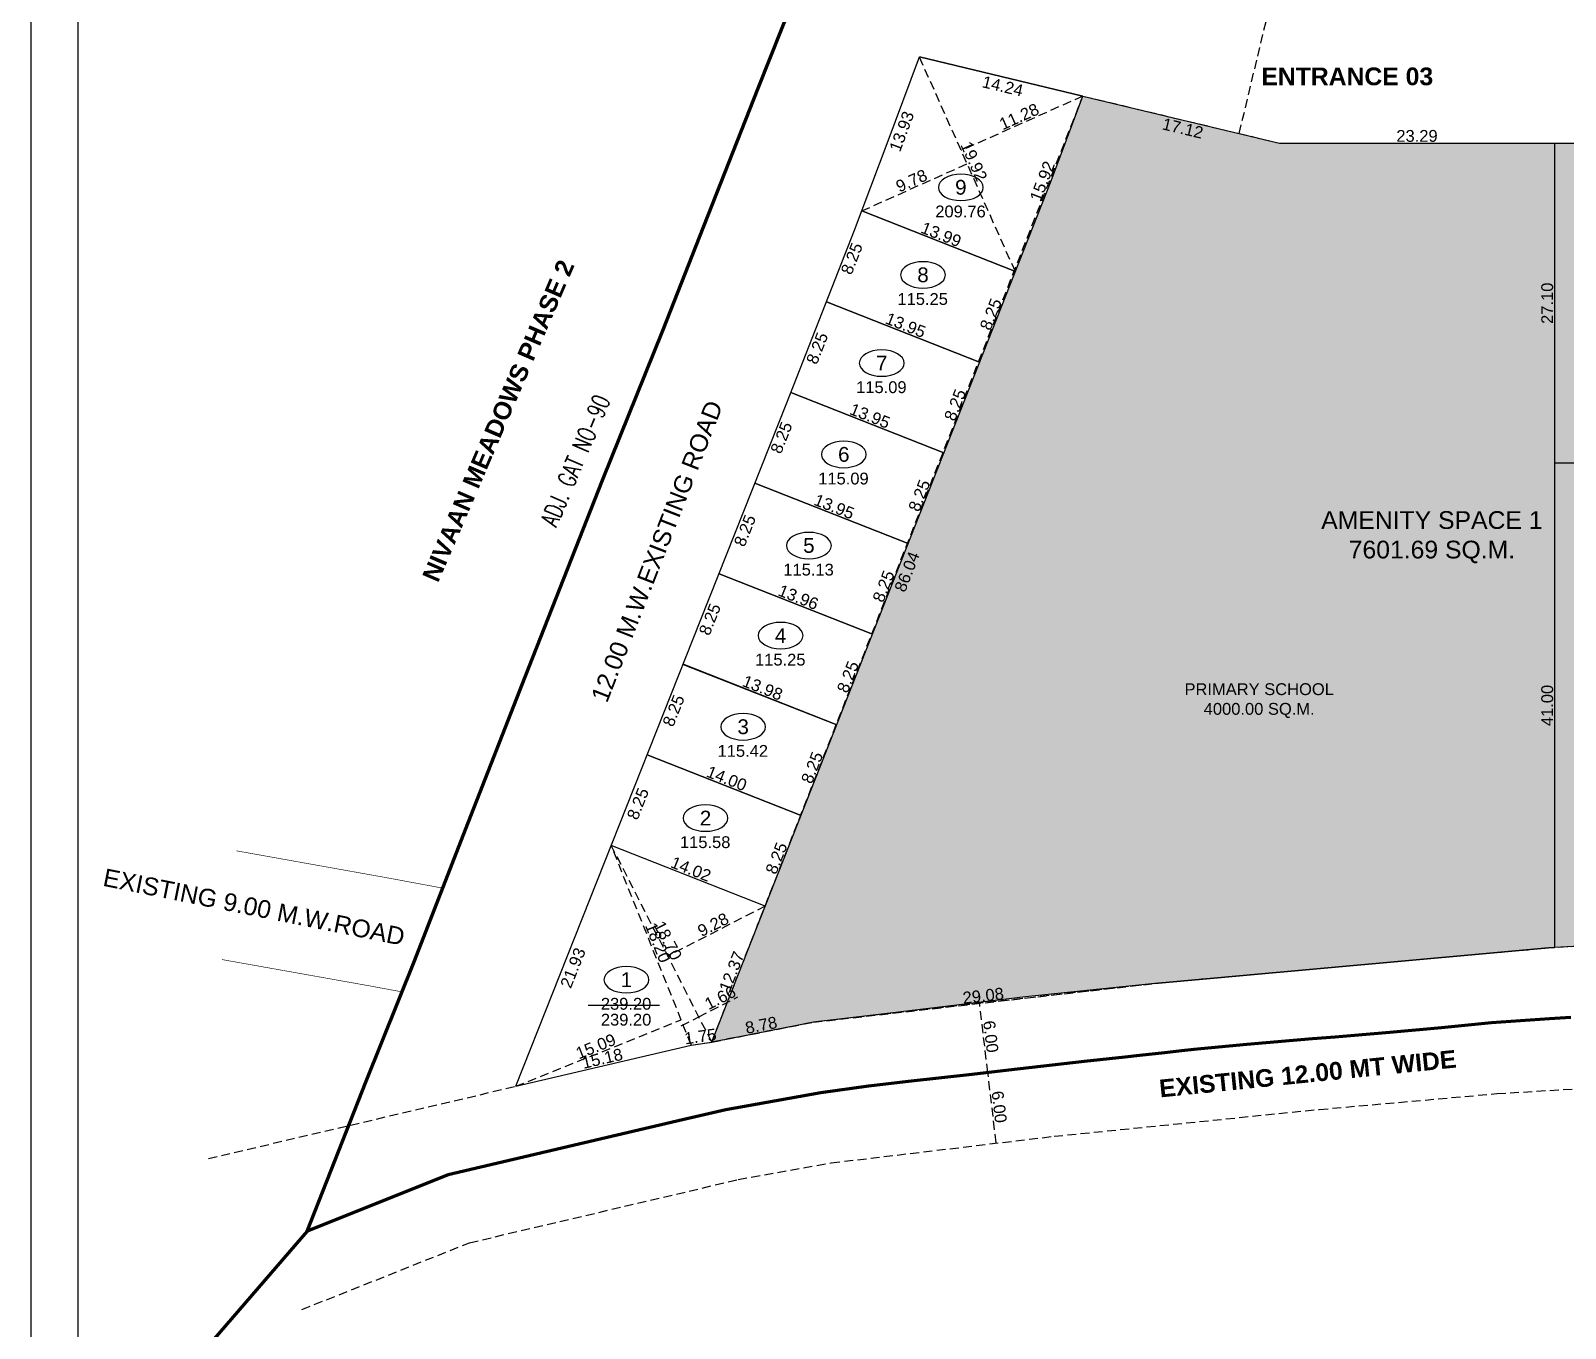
# Model space of a CAD drawing. Header units: millimetres. Extents: x 9625 to 10808, y -1607 to -1252.
# Drawn here: x 10100.1 to 10230, y -1524.7 to -1414.8 of the extents above; entities that cross this region are included whole.
import ezdxf

# ---------------------------------------------------------------- set-up
doc = ezdxf.new("R2010")
doc.units = ezdxf.units.MM
doc.header["$LTSCALE"] = 3
doc.header["$MEASUREMENT"] = 0
doc.header["$PDMODE"] = 35
doc.header["$PDSIZE"] = 1
doc.linetypes.add('1', pattern=[0])
doc.linetypes.add('HIDDEN', pattern=[0.375, 0.25, -0.125])
doc.layers.get('0').update_dxf_attribs({"linetype": '1'})
doc.layers.get('Defpoints').update_dxf_attribs({"linetype": 'HIDDEN'})
for name, color, linetype in [('DIM', 8, 'HIDDEN'), ('DIM1', 8, 'Continuous'), ('NAME', 7, 'Continuous'), ('PLOT TEXT', 3, 'Continuous'), ('ROAD1', 4, 'Continuous'), ('Text', 3, 'Continuous'), ('WALL', 6, 'Continuous')]:
    doc.layers.add(name, color=color, linetype=linetype)
doc.styles.add('ARIAL', font='arial.ttf')
doc.styles.add('ROMANS', font='romans__.ttf', dxfattribs={"width": 0.75})
doc.styles.get("Standard").update_dxf_attribs({"font": 'arial.ttf'})
doc.dimstyles.new('ISO-25', dxfattribs={"dimtxt": 1, "dimasz": 1, "dimexe": 0, "dimexo": 0, "dimgap": 0.1, "dimtad": 1, "dimzin": 0, "dimdsep": 46, "dimtxsty": 'Standard', "dimblk": 'NONE', "dimcen": 2.5, "dimse1": 1, "dimse2": 1, "dimclrd": 256, "dimclre": 256, "dimclrt": 3, "dimadec": 0, "dimazin": 0, "dimtfac": 1, "dimtmove": 0, "dimatfit": 3, "dimfxl": 1, "dimarcsym": 0})
doc.dimstyles.get("Standard").update_dxf_attribs({"dimtxt": 1, "dimasz": 0, "dimexe": 0, "dimexo": 0, "dimgap": 0.1, "dimtad": 1, "dimzin": 0, "dimdsep": 46, "dimtxsty": 'Standard', "dimcen": 0, "dimse1": 1, "dimse2": 1, "dimsd1": 1, "dimsd2": 1, "dimclrd": 256, "dimclre": 256, "dimclrt": 3, "dimadec": 0, "dimazin": 0, "dimtfac": 1, "dimtix": 1, "dimtofl": 0, "dimtmove": 2, "dimatfit": 3, "dimfxl": 1, "dimtolj": 1, "dimtzin": 0, "dimlwd": -1, "dimlwe": -1, "dimarcsym": 0})

# ---------------------------------------------------------------- blocks, each defined once
blk = doc.blocks.new('*D1856')
at = {"layer": 'Defpoints', "color": 0}
for p in [(10205.83, -1424.33), (10229.12, -1424.33), (10229.12, -1424.33)]:
    blk.add_point(p, dxfattribs=at)
at = {"layer": 'DIM', "lineweight": -2}
blk.add_line((10205.83, -1424.33), (10229.12, -1424.33), dxfattribs=at)
at = {"layer": 'DIM', "color": 3, "insert": (10217.48, -1423.72), "char_height": 1, "attachment_point": 5}
blk.add_mtext('23.29', dxfattribs=at)
blk = doc.blocks.new('_None')
blk = doc.blocks.new('*D1855')
at = {"layer": 'Defpoints', "color": 0}
for p in [(10195.27, -1495.47), (10195.27, -1495.47), (10166.37, -1498.74)]:
    blk.add_point(p, dxfattribs=at)
at = {"layer": 'DIM', "lineweight": -2}
blk.add_line((10166.37, -1498.74), (10195.27, -1495.47), dxfattribs=at)
at = {"layer": 'DIM', "color": 3, "insert": (10180.75, -1496.5), "char_height": 1, "attachment_point": 5, "rotation": 6.466}
blk.add_mtext('29.08', dxfattribs=at)
blk = doc.blocks.new('*D1854')
at = {"layer": 'Defpoints', "color": 0}
for p in [(10166.37, -1498.74), (10166.37, -1498.74), (10157.76, -1500.43)]:
    blk.add_point(p, dxfattribs=at)
at = {"layer": 'DIM', "lineweight": -2}
blk.add_line((10157.76, -1500.43), (10166.37, -1498.74), dxfattribs=at)
at = {"layer": 'DIM', "color": 3, "insert": (10161.95, -1498.99), "char_height": 1, "attachment_point": 5, "rotation": 11.0906}
blk.add_mtext('8.78', dxfattribs=at)
blk = doc.blocks.new('*D1853')
at = {"layer": 'Defpoints', "color": 0}
for p in [(10279.64, -1489.69), (10279.64, -1489.72), (10229.12, -1492.43)]:
    blk.add_point(p, dxfattribs=at)
at = {"layer": 'DIM', "lineweight": -2}
blk.add_line((10229.12, -1492.4), (10279.64, -1489.69), dxfattribs=at)
at = {"layer": 'DIM', "color": 3, "insert": (10254.35, -1490.44), "char_height": 1, "attachment_point": 5, "rotation": 3.0642}
blk.add_mtext('50.59', dxfattribs=at)
blk = doc.blocks.new('*D1759')
at = {"layer": 'Defpoints', "color": 0}
for p in [(10189.19, -1420.34), (10157.76, -1500.43), (10157.76, -1500.43)]:
    blk.add_point(p, dxfattribs=at)
at = {"layer": 'DIM1', "color": 3, "insert": (10174.3, -1460.61), "char_height": 1, "attachment_point": 5, "rotation": 68.5742}
blk.add_mtext('\\A1;86.04', dxfattribs=at)
blk = doc.blocks.new('*D1758')
at = {"layer": 'Defpoints', "color": 0}
for p in [(10189.19, -1420.34), (10205.83, -1424.33), (10205.83, -1424.33)]:
    blk.add_point(p, dxfattribs=at)
at = {"layer": 'DIM1', "color": 3, "insert": (10197.65, -1423.07), "char_height": 1, "attachment_point": 5, "rotation": 346.51}
blk.add_mtext('\\A1;17.12', dxfattribs=at)
blk = doc.blocks.new('*D1757')
at = {"layer": 'Defpoints', "color": 0}
for p in [(10205.83, -1424.33), (10205.83, -1424.33), (10279.83, -1424.33)]:
    blk.add_point(p, dxfattribs=at)
at = {"layer": 'DIM1', "color": 3, "insert": (10242.83, -1425.08), "char_height": 1, "attachment_point": 5}
blk.add_mtext('\\A1;74.00', dxfattribs=at)
blk = doc.blocks.new('*D510')
at = {"layer": 'Defpoints', "color": 0}
for p in [(10181.14, -1503.01), (10182.9, -1502.8), (10183.61, -1508.75)]:
    blk.add_point(p, dxfattribs=at)
at = {"layer": 'DIM', "lineweight": -2}
blk.add_line((10181.85, -1508.96), (10181.14, -1503.01), dxfattribs=at)
at = {"layer": 'DIM', "color": 3, "insert": (10182.1, -1505.91), "char_height": 1, "attachment_point": 5, "rotation": 276.8024}
blk.add_mtext('6.00', dxfattribs=at)
blk = doc.blocks.new('*D509')
at = {"layer": 'Defpoints', "color": 0}
for p in [(10182.19, -1496.85), (10180.43, -1497.06), (10182.9, -1502.8)]:
    blk.add_point(p, dxfattribs=at)
at = {"layer": 'DIM', "lineweight": -2}
blk.add_line((10181.14, -1503.01), (10180.43, -1497.06), dxfattribs=at)
at = {"layer": 'DIM', "color": 3, "insert": (10181.39, -1499.96), "char_height": 1, "attachment_point": 5, "rotation": 276.8024}
blk.add_mtext('6.00', dxfattribs=at)
blk = doc.blocks.new('*D352')
at = {"layer": 'Defpoints', "color": 0}
for p in [(10179.39, -1426.07), (10179.39, -1426.07), (10170.46, -1430.07)]:
    blk.add_point(p, dxfattribs=at)
at = {"layer": 'DIM', "lineweight": -2}
blk.add_line((10170.46, -1430.07), (10179.39, -1426.07), dxfattribs=at)
at = {"layer": 'DIM', "color": 3, "insert": (10174.68, -1427.51), "char_height": 1, "attachment_point": 5, "rotation": 24.0991}
blk.add_mtext('9.78', dxfattribs=at)
blk = doc.blocks.new('*D351')
at = {"layer": 'Defpoints', "color": 0}
for p in [(10189.19, -1420.34), (10178.89, -1424.95), (10178.89, -1424.95)]:
    blk.add_point(p, dxfattribs=at)
at = {"layer": 'DIM', "lineweight": -2}
blk.add_line((10189.19, -1420.34), (10178.89, -1424.95), dxfattribs=at)
at = {"layer": 'DIM', "color": 3, "insert": (10183.79, -1422.08), "char_height": 1, "attachment_point": 5, "rotation": 24.0991}
blk.add_mtext('11.28', dxfattribs=at)
blk = doc.blocks.new('*D350')
at = {"layer": 'Defpoints', "color": 0}
for p in [(10175.34, -1417.02), (10175.34, -1417.02), (10183.47, -1435.2)]:
    blk.add_point(p, dxfattribs=at)
at = {"layer": 'DIM', "lineweight": -2}
blk.add_line((10183.47, -1435.2), (10175.34, -1417.02), dxfattribs=at)
at = {"layer": 'DIM', "color": 3, "insert": (10179.96, -1425.86), "char_height": 1, "attachment_point": 5, "rotation": 294.0991}
blk.add_mtext('19.92', dxfattribs=at)
blk = doc.blocks.new('*D349')
at = {"layer": 'Defpoints', "color": 0}
for p in [(10156.66, -1498.29), (10156.02, -1500.67), (10157.49, -1499.92)]:
    blk.add_point(p, dxfattribs=at)
at = {"layer": 'DIM', "lineweight": -2}
for p, q in [((10156.66, -1498.29), (10159.96, -1496.6)), ((10155.18, -1499.04), (10156.66, -1498.29))]:
    blk.add_line(p, q, dxfattribs=at)
at = {"layer": 'DIM', "color": 3, "insert": (10158.48, -1496.67), "char_height": 1, "attachment_point": 5, "rotation": 27.0532}
blk.add_mtext('1.66', dxfattribs=at)
blk = doc.blocks.new('*D348')
at = {"layer": 'Defpoints', "color": 0}
for p in [(10162.29, -1488.92), (10154.03, -1493.14), (10154.03, -1493.14)]:
    blk.add_point(p, dxfattribs=at)
at = {"layer": 'DIM', "lineweight": -2}
blk.add_line((10162.29, -1488.92), (10154.03, -1493.14), dxfattribs=at)
at = {"layer": 'DIM', "color": 3, "insert": (10157.88, -1490.49), "char_height": 1, "attachment_point": 5, "rotation": 27.0532}
blk.add_mtext('9.28', dxfattribs=at)
blk = doc.blocks.new('*D347')
at = {"layer": 'Defpoints', "color": 0}
for p in [(10149.25, -1483.78), (10149.25, -1483.78), (10157.76, -1500.43)]:
    blk.add_point(p, dxfattribs=at)
at = {"layer": 'DIM', "lineweight": -2}
blk.add_line((10157.76, -1500.43), (10149.25, -1483.78), dxfattribs=at)
at = {"layer": 'DIM', "color": 3, "insert": (10154.05, -1491.83), "char_height": 1, "attachment_point": 5, "rotation": 297.0532}
blk.add_mtext('18.70', dxfattribs=at)
blk = doc.blocks.new('*D346')
at = {"layer": 'Defpoints', "color": 0}
for p in [(10155.17, -1498.55), (10155.17, -1498.55), (10141.16, -1504.17)]:
    blk.add_point(p, dxfattribs=at)
at = {"layer": 'DIM', "lineweight": -2}
blk.add_line((10141.16, -1504.17), (10155.17, -1498.55), dxfattribs=at)
at = {"layer": 'DIM', "color": 3, "insert": (10147.94, -1500.79), "char_height": 1, "attachment_point": 5, "rotation": 21.8296}
blk.add_mtext('15.09', dxfattribs=at)
blk = doc.blocks.new('*D345')
at = {"layer": 'Defpoints', "color": 0}
for p in [(10149.25, -1483.78), (10149.25, -1483.78), (10156.02, -1500.67)]:
    blk.add_point(p, dxfattribs=at)
at = {"layer": 'DIM', "lineweight": -2}
blk.add_line((10156.02, -1500.67), (10149.25, -1483.78), dxfattribs=at)
at = {"layer": 'DIM', "color": 3, "insert": (10153.2, -1492), "char_height": 1, "attachment_point": 5, "rotation": 291.8296}
blk.add_mtext('18.20', dxfattribs=at)
blk = doc.blocks.new('*D224')
at = {"layer": 'Defpoints', "color": 0}
for p in [(10156.02, -1500.67), (10157.76, -1500.43), (10157.76, -1500.43)]:
    blk.add_point(p, dxfattribs=at)
at = {"layer": 'DIM1', "color": 3, "insert": (10156.8, -1499.95), "char_height": 1, "attachment_point": 5, "rotation": 7.8922}
blk.add_mtext('\\A1;1.75', dxfattribs=at)
blk = doc.blocks.new('*D223')
at = {"layer": 'Defpoints', "color": 0}
for p in [(10156.02, -1500.67), (10156.02, -1500.67), (10141.24, -1504.15)]:
    blk.add_point(p, dxfattribs=at)
at = {"layer": 'DIM1', "color": 3, "insert": (10148.49, -1501.82), "char_height": 1, "attachment_point": 5, "rotation": 13.2281}
blk.add_mtext('\\A1;15.18', dxfattribs=at)
blk = doc.blocks.new('*D222')
at = {"layer": 'Defpoints', "color": 0}
for p in [(10149.25, -1483.78), (10149.25, -1483.78), (10141.16, -1504.17)]:
    blk.add_point(p, dxfattribs=at)
at = {"layer": 'DIM1', "color": 3, "insert": (10146.01, -1494.14), "char_height": 1, "attachment_point": 5, "rotation": 68.3441}
blk.add_mtext('\\A1;21.93', dxfattribs=at)
blk = doc.blocks.new('*D221')
at = {"layer": 'Defpoints', "color": 0}
for p in [(10162.29, -1488.92), (10162.29, -1488.92), (10157.76, -1500.43)]:
    blk.add_point(p, dxfattribs=at)
at = {"layer": 'DIM1', "color": 3, "insert": (10159.46, -1494.45), "char_height": 1, "attachment_point": 5, "rotation": 68.4857}
blk.add_mtext('\\A1;12.37', dxfattribs=at)
blk = doc.blocks.new('*D220')
at = {"layer": 'Defpoints', "color": 0}
for p in [(10152.3, -1476.11), (10152.3, -1476.11), (10149.25, -1483.78)]:
    blk.add_point(p, dxfattribs=at)
at = {"layer": 'DIM1', "color": 3, "insert": (10151.51, -1480.25), "char_height": 1, "attachment_point": 5, "rotation": 68.3441}
blk.add_mtext('\\A1;8.25', dxfattribs=at)
blk = doc.blocks.new('*D219')
at = {"layer": 'Defpoints', "color": 0}
for p in [(10165.32, -1481.25), (10165.32, -1481.25), (10162.29, -1488.92)]:
    blk.add_point(p, dxfattribs=at)
at = {"layer": 'DIM1', "color": 3, "insert": (10163.24, -1484.86), "char_height": 1, "attachment_point": 5, "rotation": 68.4857}
blk.add_mtext('\\A1;8.25', dxfattribs=at)
blk = doc.blocks.new('*D218')
at = {"layer": 'Defpoints', "color": 0}
for p in [(10155.35, -1468.45), (10155.35, -1468.45), (10152.3, -1476.11)]:
    blk.add_point(p, dxfattribs=at)
at = {"layer": 'DIM1', "color": 3, "insert": (10154.53, -1472.37), "char_height": 1, "attachment_point": 5, "rotation": 68.3134}
blk.add_mtext('\\A1;8.25', dxfattribs=at)
blk = doc.blocks.new('*D217')
at = {"layer": 'Defpoints', "color": 0}
for p in [(10168.34, -1473.57), (10168.34, -1473.57), (10165.32, -1481.25)]:
    blk.add_point(p, dxfattribs=at)
at = {"layer": 'DIM1', "color": 3, "insert": (10166.26, -1477.19), "char_height": 1, "attachment_point": 5, "rotation": 68.4857}
blk.add_mtext('\\A1;8.25', dxfattribs=at)
blk = doc.blocks.new('*D216')
at = {"layer": 'Defpoints', "color": 0}
for p in [(10171.37, -1465.9), (10171.37, -1465.9), (10168.34, -1473.57)]:
    blk.add_point(p, dxfattribs=at)
at = {"layer": 'DIM1', "color": 3, "insert": (10169.29, -1469.51), "char_height": 1, "attachment_point": 5, "rotation": 68.4857}
blk.add_mtext('\\A1;8.25', dxfattribs=at)
blk = doc.blocks.new('*D215')
at = {"layer": 'Defpoints', "color": 0}
for p in [(10158.38, -1460.78), (10158.38, -1460.78), (10155.35, -1468.45)]:
    blk.add_point(p, dxfattribs=at)
at = {"layer": 'DIM1', "color": 3, "insert": (10157.6, -1464.64), "char_height": 1, "attachment_point": 5, "rotation": 68.4061}
blk.add_mtext('\\A1;8.25', dxfattribs=at)
blk = doc.blocks.new('*D214')
at = {"layer": 'Defpoints', "color": 0}
for p in [(10161.41, -1453.1), (10161.41, -1453.1), (10158.38, -1460.78)]:
    blk.add_point(p, dxfattribs=at)
at = {"layer": 'DIM1', "color": 3, "insert": (10160.57, -1457.13), "char_height": 1, "attachment_point": 5, "rotation": 68.4341}
blk.add_mtext('\\A1;8.25', dxfattribs=at)
blk = doc.blocks.new('*D213')
at = {"layer": 'Defpoints', "color": 0}
for p in [(10174.4, -1458.22), (10174.4, -1458.22), (10171.37, -1465.9)]:
    blk.add_point(p, dxfattribs=at)
at = {"layer": 'DIM1', "color": 3, "insert": (10172.31, -1461.84), "char_height": 1, "attachment_point": 5, "rotation": 68.4857}
blk.add_mtext('\\A1;8.25', dxfattribs=at)
blk = doc.blocks.new('*D212')
at = {"layer": 'Defpoints', "color": 0}
for p in [(10177.42, -1450.55), (10177.42, -1450.55), (10174.4, -1458.22)]:
    blk.add_point(p, dxfattribs=at)
at = {"layer": 'DIM1', "color": 3, "insert": (10175.34, -1454.16), "char_height": 1, "attachment_point": 5, "rotation": 68.4855}
blk.add_mtext('\\A1;8.25', dxfattribs=at)
blk = doc.blocks.new('*D211')
at = {"layer": 'Defpoints', "color": 0}
for p in [(10164.45, -1445.43), (10164.45, -1445.43), (10161.41, -1453.1)]:
    blk.add_point(p, dxfattribs=at)
at = {"layer": 'DIM1', "color": 3, "insert": (10163.66, -1449.26), "char_height": 1, "attachment_point": 5, "rotation": 68.4363}
blk.add_mtext('\\A1;8.25', dxfattribs=at)
blk = doc.blocks.new('*D210')
at = {"layer": 'Defpoints', "color": 0}
for p in [(10167.47, -1437.75), (10167.47, -1437.75), (10164.45, -1445.43)]:
    blk.add_point(p, dxfattribs=at)
at = {"layer": 'DIM1', "color": 3, "insert": (10166.69, -1441.69), "char_height": 1, "attachment_point": 5, "rotation": 68.532}
blk.add_mtext('\\A1;8.25', dxfattribs=at)
blk = doc.blocks.new('*D209')
at = {"layer": 'Defpoints', "color": 0}
for p in [(10180.45, -1442.87), (10180.45, -1442.87), (10177.42, -1450.55)]:
    blk.add_point(p, dxfattribs=at)
at = {"layer": 'DIM1', "color": 3, "insert": (10178.37, -1446.49), "char_height": 1, "attachment_point": 5, "rotation": 68.4857}
blk.add_mtext('\\A1;8.25', dxfattribs=at)
blk = doc.blocks.new('*D208')
at = {"layer": 'Defpoints', "color": 0}
for p in [(10149.25, -1483.78), (10149.25, -1483.78), (10162.29, -1488.92)]:
    blk.add_point(p, dxfattribs=at)
at = {"layer": 'DIM1', "color": 3, "insert": (10156, -1485.78), "char_height": 1, "attachment_point": 5, "rotation": 338.4857}
blk.add_mtext('\\A1;14.02', dxfattribs=at)
blk = doc.blocks.new('*D207')
at = {"layer": 'Defpoints', "color": 0}
for p in [(10152.3, -1476.11), (10152.3, -1476.11), (10165.32, -1481.25)]:
    blk.add_point(p, dxfattribs=at)
at = {"layer": 'DIM1', "color": 3, "insert": (10159.03, -1478.11), "char_height": 1, "attachment_point": 5, "rotation": 338.4857}
blk.add_mtext('\\A1;14.00', dxfattribs=at)
blk = doc.blocks.new('*D206')
at = {"layer": 'Defpoints', "color": 0}
for p in [(10155.34, -1468.45), (10155.34, -1468.45), (10168.34, -1473.57)]:
    blk.add_point(p, dxfattribs=at)
at = {"layer": 'DIM1', "color": 3, "insert": (10162.07, -1470.44), "char_height": 1, "attachment_point": 5, "rotation": 338.4857}
blk.add_mtext('\\A1;13.98', dxfattribs=at)
blk = doc.blocks.new('*D205')
at = {"layer": 'Defpoints', "color": 0}
for p in [(10158.38, -1460.78), (10158.38, -1460.78), (10171.37, -1465.9)]:
    blk.add_point(p, dxfattribs=at)
at = {"layer": 'DIM1', "color": 3, "insert": (10165.1, -1462.77), "char_height": 1, "attachment_point": 5, "rotation": 338.4857}
blk.add_mtext('\\A1;13.96', dxfattribs=at)
blk = doc.blocks.new('*D204')
at = {"layer": 'Defpoints', "color": 0}
for p in [(10161.41, -1453.1), (10161.41, -1453.1), (10174.4, -1458.22)]:
    blk.add_point(p, dxfattribs=at)
at = {"layer": 'DIM1', "color": 3, "insert": (10168.13, -1455.1), "char_height": 1, "attachment_point": 5, "rotation": 338.4857}
blk.add_mtext('\\A1;13.95', dxfattribs=at)
blk = doc.blocks.new('*D203')
at = {"layer": 'Defpoints', "color": 0}
for p in [(10164.45, -1445.43), (10164.45, -1445.43), (10177.42, -1450.55)]:
    blk.add_point(p, dxfattribs=at)
at = {"layer": 'DIM1', "color": 3, "insert": (10171.16, -1447.42), "char_height": 1, "attachment_point": 5, "rotation": 338.4857}
blk.add_mtext('\\A1;13.95', dxfattribs=at)
blk = doc.blocks.new('*D202')
at = {"layer": 'Defpoints', "color": 0}
for p in [(10170.46, -1430.07), (10170.46, -1430.07), (10167.47, -1437.75)]:
    blk.add_point(p, dxfattribs=at)
at = {"layer": 'DIM1', "color": 3, "insert": (10169.62, -1434.1), "char_height": 1, "attachment_point": 5, "rotation": 68.708}
blk.add_mtext('\\A1;8.25', dxfattribs=at)
blk = doc.blocks.new('*D201')
at = {"layer": 'Defpoints', "color": 0}
for p in [(10183.47, -1435.2), (10183.47, -1435.2), (10180.45, -1442.87)]:
    blk.add_point(p, dxfattribs=at)
at = {"layer": 'DIM1', "color": 3, "insert": (10181.39, -1438.81), "char_height": 1, "attachment_point": 5, "rotation": 68.4857}
blk.add_mtext('\\A1;8.25', dxfattribs=at)
blk = doc.blocks.new('*D200')
at = {"layer": 'Defpoints', "color": 0}
for p in [(10167.47, -1437.75), (10180.45, -1442.87), (10180.45, -1442.87)]:
    blk.add_point(p, dxfattribs=at)
at = {"layer": 'DIM1', "color": 3, "insert": (10174.18, -1439.74), "char_height": 1, "attachment_point": 5, "rotation": 338.4857}
blk.add_mtext('\\A1;13.95', dxfattribs=at)
blk = doc.blocks.new('*D199')
at = {"layer": 'Defpoints', "color": 0}
for p in [(10175.34, -1417.02), (10189.19, -1420.34), (10189.19, -1420.34)]:
    blk.add_point(p, dxfattribs=at)
at = {"layer": 'DIM1', "color": 3, "insert": (10182.4, -1419.5), "char_height": 1, "attachment_point": 5, "rotation": 346.51}
blk.add_mtext('\\A1;14.24', dxfattribs=at)
blk = doc.blocks.new('*D198')
at = {"layer": 'Defpoints', "color": 0}
for p in [(10175.34, -1417.02), (10175.34, -1417.02), (10170.46, -1430.07)]:
    blk.add_point(p, dxfattribs=at)
at = {"layer": 'DIM1', "color": 3, "insert": (10173.85, -1423.33), "char_height": 1, "attachment_point": 5, "rotation": 69.5053}
blk.add_mtext('\\A1;13.93', dxfattribs=at)
blk = doc.blocks.new('*D197')
at = {"layer": 'Defpoints', "color": 0}
for p in [(10189.19, -1420.34), (10189.19, -1420.34), (10183.47, -1435.2)]:
    blk.add_point(p, dxfattribs=at)
at = {"layer": 'DIM1', "color": 3, "insert": (10185.76, -1427.55), "char_height": 1, "attachment_point": 5, "rotation": 68.9638}
blk.add_mtext('\\A1;15.92', dxfattribs=at)
blk = doc.blocks.new('*D196')
at = {"layer": 'Defpoints', "color": 0}
for p in [(10170.46, -1430.07), (10170.46, -1430.07), (10183.47, -1435.2)]:
    blk.add_point(p, dxfattribs=at)
at = {"layer": 'DIM1', "color": 3, "insert": (10177.19, -1432.06), "char_height": 1, "attachment_point": 5, "rotation": 338.4771}
blk.add_mtext('\\A1;13.99', dxfattribs=at)

msp = doc.modelspace()

# ---------------------------------------------------------------- hatches: boundary and pattern name
at = {"layer": 'DIM', "ltscale": 0.05}
h = msp.add_hatch(dxfattribs=at)
h.set_pattern_fill('DOTS', color=210, scale=10)
h.set_pattern_definition([(0, (1503.79603, -109.1054), (0.3125, 0.625), [0, -0.625])])
h.paths.add_polyline_path([(10159.2675, -1496.5982), (10186.4974, -1427.5214), (10189.1864, -1420.3379), (10189.1864, -1420.3379), (10205.8315, -1424.331), (10279.8314, -1424.331), (10279.8314, -1424.331), (10279.8314, -1424.331), (10279.8314, -1424.331), (10279.8314, -1441.211), (10279.8313, -1462.591), (10279.8313, -1462.591), (10279.8313, -1462.591), (10279.6436, -1489.7244), (10279.1131, -1489.7527), (10272.9353, -1490.0834), (10252.5546, -1491.1745), (10249.8813, -1491.3176), (10245.623, -1491.5455), (10238.5484, -1491.9243), (10228.6216, -1492.4557), (10223.3449, -1492.9213), (10209.3013, -1494.1958), (10195.2685, -1495.4692), (10184.3171, -1496.5975), (10172.8559, -1497.9646), (10166.3735, -1498.7441), (10158.9807, -1500.1931), (10157.7557, -1500.4332)])

# ---------------------------------------------------------------- linework, layer by layer
at = {"color": 6, "lineweight": 25}
for p, q in [((10172.6084, -1424.3667), (10175.3397, -1417.0162)), ((10189.1864, -1420.3379), (10175.3397, -1417.0162)), ((10169.8446, -1431.7052), (10172.6084, -1424.3667)), ((10183.4719, -1435.1966), (10170.462, -1430.0659)), ((10164.1056, -1446.2981), (10169.8446, -1431.7052)), ((10180.4463, -1442.8718), (10167.4655, -1437.7548)), ((10156.8456, -1464.6579), (10164.1056, -1446.2981)), ((10177.4208, -1450.547), (10164.4461, -1445.4324)), ((10164.4461, -1445.4324), (10177.4208, -1450.547)), ((10174.3952, -1458.2222), (10161.4139, -1453.105)), ((10161.4139, -1453.105), (10174.3952, -1458.2222)), ((10171.3697, -1465.8974), (10158.3802, -1460.777)), ((10141.1581, -1504.1672), (10156.8456, -1464.6579)), ((10168.3441, -1473.5726), (10155.3412, -1468.4468)), ((10165.3186, -1481.2478), (10152.2967, -1476.1145)), ((10162.2931, -1488.923), (10149.2521, -1483.7823)), ((10141.1581, -1504.1672), (10156.0185, -1500.674)), ((10156.0185, -1500.674), (10157.7557, -1500.4332))]:
    msp.add_line(p, q, dxfattribs=at)
at = {"color": 7, "lineweight": 25}
for p, q in [((10175.3397, -1417.0162), (10189.1864, -1420.3379)), ((10175.3397, -1417.0162), (10175.3397, -1417.0162)), ((10161.0318, -1421.331), (10161.0386, -1421.331)), ((10186.4974, -1427.5214), (10189.1864, -1420.3379)), ((10202.4246, -1423.5137), (10202.4246, -1423.5137)), ((10170.462, -1430.0659), (10183.4719, -1435.1966)), ((10167.4655, -1437.7548), (10180.4463, -1442.8718)), ((10158.3815, -1460.7775), (10171.3697, -1465.8974)), ((10155.3453, -1468.4484), (10168.3441, -1473.5726)), ((10152.2967, -1476.1145), (10165.3186, -1481.2478)), ((10131.632, -1495.9242), (10126.5216, -1508.7691))]:
    msp.add_line(p, q, dxfattribs=at)
at = {"color": 6, "lineweight": 25}
for points in [[(10159.2675, -1496.5982), (10186.4974, -1427.5214), (10189.1864, -1420.3379), (10189.1864, -1420.3379), (10205.8315, -1424.331), (10279.8314, -1424.331)], [(10238.5484, -1491.9243), (10228.6216, -1492.4557), (10223.3449, -1492.9213), (10209.3013, -1494.1958), (10195.2685, -1495.4692), (10184.3171, -1496.5975), (10172.8559, -1497.9646), (10166.3735, -1498.7441), (10158.9807, -1500.1931), (10157.7557, -1500.4332), (10159.2675, -1496.5982)]]:
    msp.add_lwpolyline(points, dxfattribs=at)
at = {"color": 3, "linetype": 'Continuous', "lineweight": 70, "elevation": -0.9138}
msp.add_lwpolyline([(10123.5077, -1516.4285), (10114.0284, -1527.4202)], dxfattribs=at)
at = {"layer": 'DIM'}
for p, q in [((10202.4246, -1423.5137), (10205.1073, -1412.331)), ((10156.0185, -1500.674), (10157.7557, -1500.4333)), ((10115.139, -1510.2834), (10141.1581, -1504.1672))]:
    msp.add_line(p, q, dxfattribs=at)
for points in [[(10189.1864, -1420.3379), (10205.8315, -1424.331), (10279.8316, -1424.331), (10279.6438, -1489.6925), (10229.1214, -1492.4289), (10195.2685, -1495.4692), (10166.3735, -1498.7441), (10157.7557, -1500.4333), (10189.1863, -1420.3379)], [(10123.0622, -1523.0646), (10137.2451, -1517.4141), (10160.0027, -1512.0623), (10167.8728, -1510.6524), (10186.7536, -1508.3987), (10209.199, -1506.1294), (10224.2425, -1504.7885), (10247.2759, -1503.3832)]]:
    msp.add_lwpolyline(points, dxfattribs=at)
at = {"layer": 'PLOT TEXT', "color": 1, "linetype": 'Continuous'}
msp.add_line((10153.326, -1497.3288), (10147.299, -1497.3288), dxfattribs=at)
at = {"layer": 'PLOT TEXT', "extrusion": (0, 0, -1)}
for centre in [(10178.855, -1428.0715), (10175.649, -1435.4825), (10172.1523, -1442.9467), (10168.9426, -1450.6814), (10165.9885, -1458.3921), (10163.5922, -1466.0116), (10160.4192, -1473.737), (10157.2337, -1481.4622), (10150.5369, -1495.1461)]:
    msp.add_ellipse(centre, major_axis=(1.9004, 0), ratio=0.58828049, dxfattribs=at)
at = {"layer": 'ROAD1', "color": 4, "lineweight": 40, "ltscale": 5, "const_width": 0.05, "elevation": -0.2335}
for points in [[(10135.055, -1487.4055), (10130.0246, -1486.4727), (10117.5028, -1484.2316)], [(10131.5266, -1496.1734), (10128.7786, -1495.6659), (10116.2828, -1493.4385)]]:
    msp.add_lwpolyline(points, dxfattribs=at)
at = {"layer": 'WALL', "ltscale": 0.1}
for p, q in [((10229.1214, -1424.331), (10229.1214, -1492.4289)), ((10279.8313, -1451.431), (10229.1214, -1451.431))]:
    msp.add_line(p, q, dxfattribs=at)
at = {"layer": 'WALL', "color": 8}
msp.add_lwpolyline([(10100.0905, -1603.0802), (10808.0631, -1603.0802), (10808.0631, -1252.0859), (10100.0905, -1252.0859)], close=True, dxfattribs=at)
at = {"layer": 'WALL'}
for points in [[(10104.0905, -1600.5802), (10805.5631, -1600.5802), (10805.5631, -1254.5859), (10104.0905, -1254.5859)], [(10195.2685, -1495.4692), (10209.3013, -1494.1958), (10223.3449, -1492.9213), (10228.6216, -1492.4557), (10229.1214, -1492.4289)]]:
    msp.add_lwpolyline(points, close=True, dxfattribs=at)
at = {"layer": 'WALL', "color": 5, "linetype": 'Continuous', "lineweight": 70}
msp.add_lwpolyline([(10230.5016, -1498.3335), (10228.6983, -1498.4602), (10223.7933, -1498.8048), (10219.565, -1499.2203), (10215.1882, -1499.6071), (10211.8582, -1499.9014), (10210.5508, -1500.0029), (10208.6308, -1500.1563), (10203.0713, -1500.6405), (10198.5901, -1501.0422), (10197.532, -1501.1645), (10196.0954, -1501.3305), (10193.9746, -1501.5571), (10192.7471, -1501.6882), (10189.2919, -1502.0707), (10182.9002, -1502.7983), (10179.7738, -1503.1563), (10174.3914, -1503.7749), (10171.0361, -1504.1709), (10166.9875, -1504.7155), (10162.4371, -1505.5307), (10158.9621, -1506.1532), (10155.2765, -1507.0045), (10135.4381, -1511.6753), (10123.5077, -1516.4285), (10128.5069, -1503.7238), (10132.5797, -1493.5403), (10136.9089, -1482.4345), (10141.9528, -1469.5074), (10148.5135, -1452.8679), (10153.611, -1440.1938), (10157.0814, -1431.3684), (10161.6979, -1419.6587), (10165.6303, -1409.7236)], dxfattribs=at)

# ---------------------------------------------------------------- texts
at = {"layer": 'NAME', "color": 3, "style": 'ROMANS', "width": 0.7}
msp.add_text('ADJ. GAT NO-90', height=1.5, rotation=786.944379, dxfattribs=at).set_placement((10144.5949, -1456.9135, -353.1026))
at = {"layer": 'PLOT TEXT', "linetype": 'Continuous', "attachment_point": 5, "style": 'ARIAL'}
for s, insert, char_height in [('\\A1;9', (10178.855, -1428.0715), 1.25), ('\\A1;209.76', (10178.8262, -1430.117), 1), ('\\A1;8', (10175.649, -1435.4825), 1.25), ('\\A1;115.25', (10175.6203, -1437.528), 1), ('\\A1;7', (10172.1523, -1442.9467), 1.25), ('\\A1;115.09', (10172.1236, -1444.9923), 1), ('\\A1;6', (10168.9426, -1450.6814), 1.25), ('\\A1;115.09', (10168.9138, -1452.7269), 1), ('\\A1;AMENITY SPACE 1\\P7601.69 SQ.M.', (10218.7415, -1457.6883), 1.5), ('\\A1;5', (10165.9885, -1458.3921), 1.25), ('\\A1;115.13', (10165.9598, -1460.4376), 1), ('\\A1;4', (10163.5922, -1466.0116), 1.25), ('\\A1;115.25', (10163.5634, -1468.0571), 1), ('\\A1;3', (10160.4192, -1473.737), 1.25), ('\\A1;115.42', (10160.3905, -1475.7825), 1), ('\\A1;2', (10157.2337, -1481.4622), 1.25), ('\\A1;115.58', (10157.205, -1483.5078), 1), ('\\A1;1', (10150.5369, -1495.1461), 1.25)]:
    msp.add_mtext(s, dxfattribs=dict(at, insert=insert, char_height=char_height))
at = {"layer": 'PLOT TEXT', "linetype": 'Continuous', "insert": (10119, -1489), "char_height": 1.5, "attachment_point": 5, "rotation": 348.690068, "style": 'ARIAL'}
msp.add_mtext('\\A1;EXISTING 9.00 M.W.ROAD', dxfattribs=at)
at = {"layer": 'PLOT TEXT', "color": 1, "linetype": 'Continuous', "char_height": 1, "attachment_point": 5, "style": 'ARIAL'}
for insert in [(10150.5082, -1497.1917), (10150.5082, -1498.5364)]:
    msp.add_mtext('\\A1;239.20', dxfattribs=dict(at, insert=insert))
at = {"layer": 'Text', "linetype": 'Continuous', "attachment_point": 5, "style": 'ARIAL'}
for s, insert, char_height in [('\\A1;{\\fArial|b1|i0|c0|p34;ENTRANCE 03}', (10211.5724, -1418.6854), 1.5), ('\\A1;PRIMARY SCHOOL\\P4000.00 SQ.M.', (10204.1171, -1471.5204), 1)]:
    msp.add_mtext(s, dxfattribs=dict(at, insert=insert, char_height=char_height))
at = {"layer": 'Text', "color": 3, "char_height": 1.5, "attachment_point": 5, "style": 'ARIAL'}
for s, insert, width, rotation in [('\\A1;{\\fArial|b1|i0|c0|p34;\\C5;NIVAAN MEADOWS PHASE 2}', (10139.6954, -1447.8287), 133.791972, 66.736549), ('\\A1;\\fArial|b1|i0|c0|p34;\\C256;EXISTING 12.00 MT WIDE', (10208.2289, -1503.1076), 80.275183, 5.769229)]:
    msp.add_mtext(s, dxfattribs=dict(at, insert=insert, width=width, rotation=rotation))
at = {"layer": 'Text', "char_height": 1, "attachment_point": 5, "rotation": 90}
for s, insert in [('27.10', (10228.5109, -1437.881)), ('41.00', (10228.5109, -1471.93))]:
    msp.add_mtext(s, dxfattribs=dict(at, insert=insert))
at = {"layer": 'Text', "linetype": 'Continuous', "insert": (10153.1241, -1458.8751), "char_height": 1.5, "attachment_point": 5, "rotation": 68.713095, "style": 'ARIAL'}
msp.add_mtext('\\A1;12.00 M.W.EXISTING ROAD', dxfattribs=at)

# ---------------------------------------------------------------- dimensions: what is measured, and where the dimension line sits
at = {"layer": 'DIM'}
for p1, p2, distance, picture, middle in [((10183.4719, -1435.1966), (10175.3397, -1417.0162), 0, '*D350', (10179.9631, -1425.8571)), ((10189.1863, -1420.3379), (10178.8863, -1424.9451), 0, '*D351', (10183.787, -1422.0841)), ((10205.8315, -1424.331), (10229.1214, -1424.331), 0, '*D1856', (10217.4765, -1423.7201)), ((10170.462, -1430.0659), (10179.3905, -1426.0722), 0, '*D352', (10174.6769, -1427.5117)), ((10157.7557, -1500.4333), (10149.2521, -1483.7823), 0, '*D347', (10154.0477, -1491.8301)), ((10156.0185, -1500.674), (10149.2521, -1483.7823), 0, '*D345', (10153.2021, -1492.0011)), ((10162.2931, -1488.923), (10154.032, -1493.1418), 0, '*D348', (10157.8848, -1490.4886)), ((10229.1214, -1492.4289), (10279.6436, -1489.7244), 0.0318, '*D1853', (10254.3482, -1490.4352)), ((10156.0185, -1500.674), (10157.4939, -1499.9206), 1.8338, '*D349', (10158.4762, -1496.6742)), ((10166.3735, -1498.7441), (10195.2685, -1495.4692), 0, '*D1855', (10180.7522, -1496.5)), ((10157.7557, -1500.4333), (10166.3735, -1498.7441), 0, '*D1854', (10161.9472, -1498.9895)), ((10141.1581, -1504.1672), (10155.1695, -1498.5547), 0, '*D346', (10147.9368, -1500.7941))]:
    dim = msp.add_aligned_dim(p1=p1, p2=p2, distance=distance, dimstyle='ISO-25', dxfattribs=at)
    dim.commit()
    dim.dimension.update_dxf_attribs({"geometry": picture, "text_midpoint": middle})
for p1, p2, picture, middle in [((10182.9002, -1502.7983), (10182.1908, -1496.8511), '*D509', (10181.3946, -1499.962)), ((10183.6096, -1508.7455), (10182.9002, -1502.7983), '*D510', (10182.104, -1505.9092))]:
    dim = msp.add_aligned_dim(p1=p1, p2=p2, distance=1.7696, text='6.00', dimstyle='ISO-25', override={"dimlfac": 2, "dimtxsty": 'Standard'}, dxfattribs=at)
    dim.commit()
    dim.dimension.update_dxf_attribs({"geometry": picture, "text_midpoint": middle})
at = {"layer": 'DIM1'}
for base, p1, p2, angle, picture, middle in [((10175.3397, -1417.0162), (10170.462, -1430.0659), (10175.3397, -1417.0162), 69.5053, '*D198', (10173.8494, -1423.3271)), ((10189.1864, -1420.3379), (10175.3397, -1417.0162), (10189.1864, -1420.3379), 346.509994, '*D199', (10182.4035, -1419.4959)), ((10157.7557, -1500.4333), (10189.1864, -1420.3379), (10157.7557, -1500.4333), 248.574234, '*D1759', (10174.2992, -1460.6114)), ((10205.8315, -1424.331), (10189.1864, -1420.3379), (10205.8315, -1424.331), 346.509994, '*D1758', (10197.6494, -1423.0688)), ((10205.8315, -1424.331), (10279.8314, -1424.331), (10205.8315, -1424.331), 180, '*D1757', (10242.8315, -1425.0842)), ((10170.462, -1430.0659), (10167.4655, -1437.7548), (10170.462, -1430.0659), 68.708042, '*D202', (10169.6154, -1434.0969)), ((10167.4655, -1437.7548), (10164.4461, -1445.4324), (10167.4655, -1437.7548), 68.532004, '*D210', (10166.6905, -1441.6886)), ((10164.4461, -1445.4324), (10161.4139, -1453.105), (10164.4461, -1445.4324), 68.436252, '*D211', (10163.6581, -1449.2557)), ((10161.4139, -1453.105), (10158.3815, -1460.7775), (10161.4139, -1453.105), 68.434144, '*D214', (10160.5727, -1457.1284)), ((10158.3815, -1460.7775), (10155.3453, -1468.4484), (10158.3815, -1460.7775), 68.40613, '*D215', (10157.5952, -1464.637)), ((10155.3453, -1468.4484), (10152.2967, -1476.1145), (10155.3453, -1468.4484), 68.31343, '*D218', (10154.5251, -1472.3674)), ((10152.2967, -1476.1145), (10149.2521, -1483.7823), (10152.2967, -1476.1145), 68.344087, '*D220', (10151.5084, -1480.2523)), ((10149.2521, -1483.7823), (10141.1581, -1504.1672), (10149.2521, -1483.7823), 68.344087, '*D222', (10146.009, -1494.1365))]:
    dim = msp.add_linear_dim(base=base, p1=p1, p2=p2, angle=angle, dimstyle='Standard', dxfattribs=at)
    dim.commit()
    dim.dimension.update_dxf_attribs({"geometry": picture, "text_midpoint": middle, "dimtype": 129})
for p1, p2, distance, picture, middle in [((10183.4719, -1435.1966), (10189.1864, -1420.3379), 0, '*D197', (10185.7592, -1427.5481)), ((10183.4719, -1435.1966), (10170.462, -1430.0659), 0, '*D196', (10177.1911, -1432.0629)), ((10180.4463, -1442.8718), (10183.4719, -1435.1966), 0, '*D201', (10181.3911, -1438.8103)), ((10167.4655, -1437.7548), (10180.4463, -1442.8718), 0, '*D200', (10174.1799, -1439.7449)), ((10177.4208, -1450.547), (10180.4463, -1442.8718), 0, '*D209', (10178.3655, -1446.4855)), ((10177.4208, -1450.547), (10164.4461, -1445.4324), 0, '*D203', (10171.1575, -1447.4213)), ((10174.3952, -1458.2222), (10177.4208, -1450.547), 0, '*D212', (10175.34, -1454.1607)), ((10174.3952, -1458.2222), (10161.4139, -1453.105), 0, '*D204', (10168.1286, -1455.0952)), ((10171.3697, -1465.8974), (10174.3952, -1458.2222), 0, '*D213', (10172.3144, -1461.8359)), ((10171.3697, -1465.8974), (10158.3802, -1460.777), 0, '*D205', (10165.099, -1462.7688)), ((10168.3441, -1473.5726), (10171.3697, -1465.8974), 0, '*D216', (10169.2889, -1469.5111)), ((10168.3441, -1473.5726), (10155.3412, -1468.4468), 0, '*D206', (10162.0667, -1470.4414)), ((10165.3186, -1481.2478), (10168.3441, -1473.5726), 0, '*D217', (10166.2633, -1477.1863)), ((10165.3186, -1481.2478), (10152.2967, -1476.1145), 0, '*D207', (10159.0315, -1478.1131)), ((10162.2931, -1488.923), (10165.3186, -1481.2478), 0, '*D219', (10163.2378, -1484.8614)), ((10162.2931, -1488.923), (10149.2521, -1483.7823), 0, '*D208', (10155.9965, -1485.7846)), ((10157.7557, -1500.4332), (10162.2931, -1488.923), 0, '*D221', (10159.456, -1494.4541)), ((10156.0185, -1500.674), (10157.7557, -1500.4332), -0.0001, '*D224', (10156.8033, -1499.9489)), ((10141.2438, -1504.1471), (10156.0185, -1500.674), 0, '*D223', (10148.4914, -1501.8162))]:
    dim = msp.add_aligned_dim(p1=p1, p2=p2, distance=distance, dimstyle='Standard', dxfattribs=at)
    dim.commit()
    dim.dimension.update_dxf_attribs({"geometry": picture, "text_midpoint": middle})

doc.saveas('drawing.dxf')
